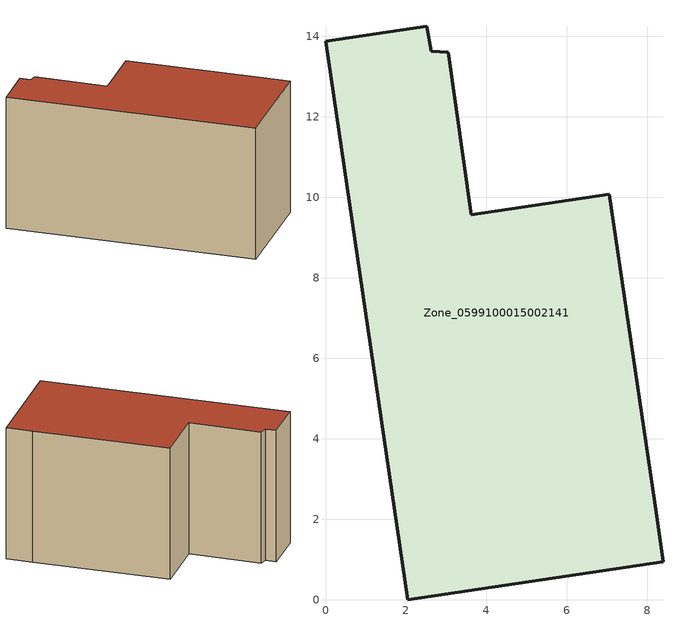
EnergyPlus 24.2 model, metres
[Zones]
Zone_0599100015002141
 floor ground (C_G): 3.62,9.56 7.05,10.07 8.19,2.42 8.39,0.94 2.05,0 0,13.87 2.52,14.25 2.62,13.63 3.04,13.61 z0.82
 wall outside (C_F): 0,13.87 2.05,0 8.39,0.94 8.19,2.42 7.05,10.07 3.62,9.56 3.04,13.61 2.62,13.63 2.52,14.25 0,13.87 z0.82:8.57
 roof outside (C_R): 3.62,9.56 3.04,13.61 2.62,13.63 2.52,14.25 0,13.87 2.05,0 8.39,0.94 8.19,2.42 7.05,10.07 z8.57
[BUILDING]
Pand.0599100015002141: North Axis=0; Terrain=City; Loads Convergence Tolerance Value=0.04; Temperature Convergence Tolerance Value=0.4; Solar Distribution=FullExterior; Maximum Number of Warmup Days=25; Minimum Number of Warmup Days=1
[Site:Location]
Rotterdam.The.Hague.AP_ZH_NLD Design_Conditions: Latitude=51.96; Longitude=4.45; Time Zone=1; Elevation=-4.5
[SITE:GROUNDTEMPERATURE:BUILDINGSURFACE]
18, 18, 18, 18, 18, 18, 18, 18, 18, 18, 18, 18
[MATERIAL] Thermal Absorptance=0.9; Solar Absorptance=0.7; Visible Absorptance=0.7
Name | Roughness | Thickness | Conductivity | Density | Specific Heat
G.TI.1975-1991 | MediumSmooth | 0.15 | 0.288461 | 540 | 1210
F.TI.1975-1991 | Rough | 0.3 | 0.230769 | 1920 | 840
R.TI.1975-1991 | MediumRough | 0.2 | 0.153846 | 1500 | 1000
[CONSTRUCTION]
C_G: G.TI.1975-1991
C_F: F.TI.1975-1991
C_R: R.TI.1975-1991
[ZONE]
Zone_0599100015002141: Type=1; Multiplier=1; Ceiling Height=Autocalculate; Volume=Autocalculate; Floor Area=autocalculate; Part of Total Floor Area=Yes
[ZONEINFILTRATION:DESIGNFLOWRATE]
Infil_Zone_0599100015002141: Zone or ZoneList or Space or SpaceList=Zone_0599100015002141; Schedule=AlwaysOn; Design Flow Rate Calculation Method=Flow/Area; Flow Rate per Floor Area=0.003; Constant Term Coefficient=1; Temperature Term Coefficient=0; Velocity Term Coefficient=0; Velocity Squared Term Coefficient=0
[HVACTEMPLATE:ZONE:IDEALLOADSAIRSYSTEM]
Zone_0599100015002141: Maximum Heating Supply Air Temperature=50; Minimum Cooling Supply Air Temperature=13; Maximum Heating Supply Air Humidity Ratio=0.0156; Minimum Cooling Supply Air Humidity Ratio=0.0077; Heating Limit=NoLimit; Cooling Limit=NoLimit; Dehumidification Control Type=ConstantSensibleHeatRatio; Cooling Sensible Heat Ratio=0.7; Dehumidification Setpoint=60; Humidification Control Type=None; Humidification Setpoint=30; Outdoor Air Method=None; Outdoor Air Flow Rate per Person=0.00944; Outdoor Air Flow Rate per Zone Floor Area=0; Outdoor Air Flow Rate per Zone=0; Demand Controlled Ventilation Type=None; Outdoor Air Economizer Type=NoEconomizer; Heat Recovery Type=None; Sensible Heat Recovery Effectiveness=0.7; Latent Heat Recovery Effectiveness=0.65
[ZONECONTROL:THERMOSTAT]
ThermostatControl_Zone_0599100015002141: Zone or ZoneList=Zone_0599100015002141; Control Type Schedule=DualSetpointControlType; Control 1=Thermostat_Zone_0599100015002141; Temperature Difference Between Cutout And Setpoint=0
[THERMOSTATSETPOINT:DUALSETPOINT]
Thermostat_Zone_0599100015002141: Heating Setpoint Temperature Schedule=HeatingSetpoint_Zone_0599100015002141; Cooling Setpoint Temperature Schedule=CoolingSetpoint_Zone_0599100015002141
[SCHEDULE:COMPACT]
HeatingSetpoint_Zone_0599100015002141: Through: 12/31, For: AllDays, Until: 24:00, 21
CoolingSetpoint_Zone_0599100015002141: Through: 12/31, For: AllDays, Until: 24:00, 24
DualSetpointControlType: Through: 12/31, For: AllDays, Until: 24:00, 4
AlwaysOn: Through: 12/31, For: AllDays, Until: 24:00, 1
